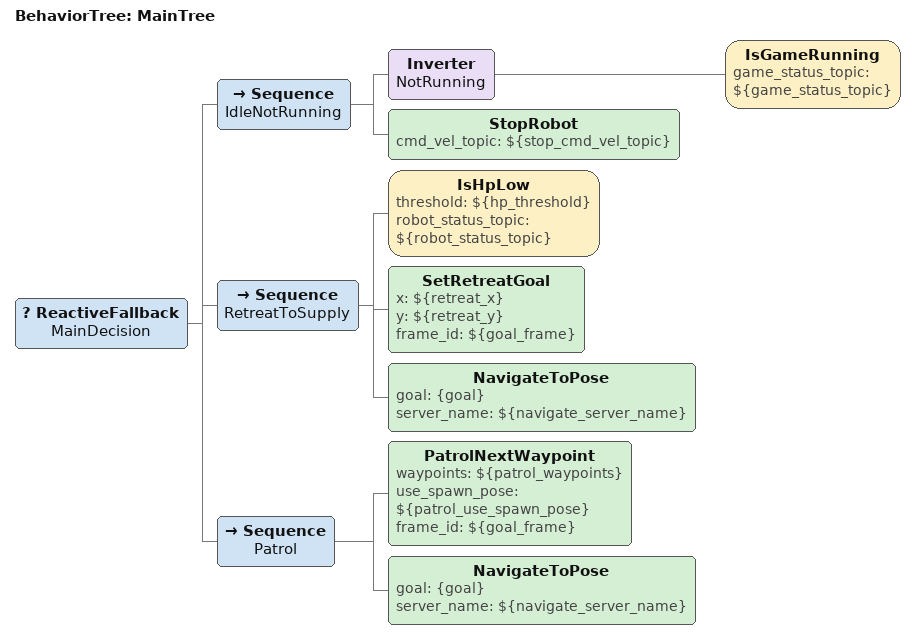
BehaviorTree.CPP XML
<?xml version="1.0" encoding="UTF-8"?>
<root BTCPP_format="3" main_tree_to_execute="MainTree">
  <BehaviorTree ID="MainTree">
    <ReactiveFallback name="MainDecision">
      <!-- 游戏未进行：停车 -->
      <Sequence name="IdleNotRunning">
        <Inverter name="NotRunning">
          <IsGameRunning game_status_topic="${game_status_topic}"/>
        </Inverter>
        <StopRobot cmd_vel_topic="${stop_cmd_vel_topic}"/>
      </Sequence>

      <!-- 血量过低：回补给点 -->
      <Sequence name="RetreatToSupply">
        <IsHpLow threshold="${hp_threshold}" robot_status_topic="${robot_status_topic}"/>
        <SetRetreatGoal x="${retreat_x}" y="${retreat_y}" frame_id="${goal_frame}"/>
        <NavigateToPose goal="{goal}" server_name="${navigate_server_name}"/>
      </Sequence>

      <!-- 正常运行：巡航 -->
      <Sequence name="Patrol">
        <PatrolNextWaypoint waypoints="${patrol_waypoints}" use_spawn_pose="${patrol_use_spawn_pose}" frame_id="${goal_frame}"/>
        <NavigateToPose goal="{goal}" server_name="${navigate_server_name}"/>
      </Sequence>
    </ReactiveFallback>
  </BehaviorTree>
</root>
